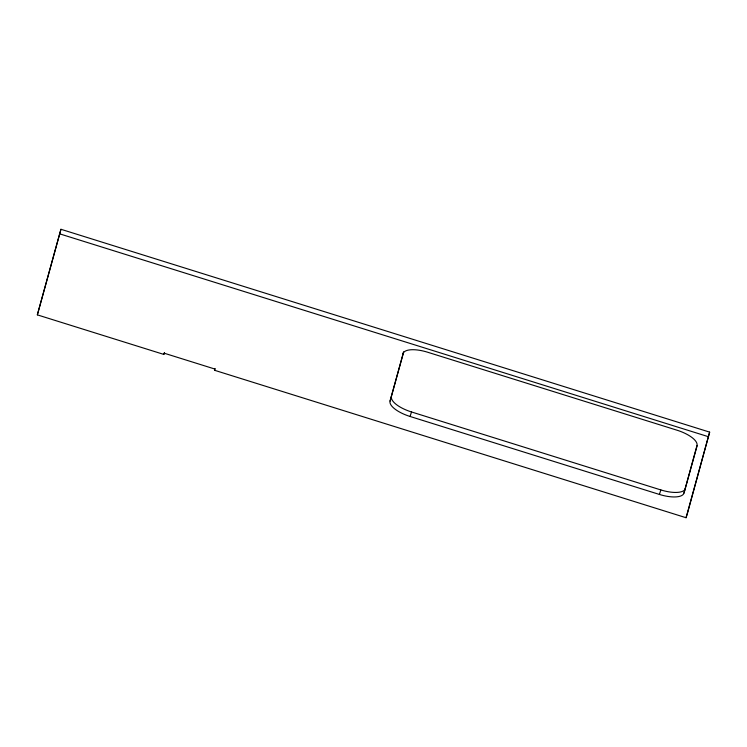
<?xml version="1.0" encoding="UTF-8"?>
<svg xmlns="http://www.w3.org/2000/svg" width="747" height="747" viewBox="0 0 747 747"><rect width="100%" height="100%" fill="white"/><g stroke="black" fill="none" stroke-linecap="round" stroke-linejoin="round"><path stroke-width="1.12" d="M37.35 314.87L60.946 229.282L709.65 432.13L687.492 513.208L686.054 517.718L214.529 370.269L214.865 369.046L164.181 353.2L163.845 354.423L37.35 314.87L60.946 229.282M697.203 445.483L684.009 493.001A23.362 8.712 17.7 0 1 659.405 494.439L410.066 416.471A23.362 8.712 17.7 0 1 390.065 401.083L403.604 351.856M390.065 401.083L403.557 352.463M684.009 493.001L696.97 445.576A23.362 8.712 17.7 0 0 676.969 430.188L427.62 352.22A23.362 8.712 17.7 0 0 403.025 353.658M686.054 517.718L709.65 432.13M163.845 354.423L164.424 352.621M214.529 370.269L215.099 368.467M410.066 416.471L411.504 411.961A23.362 8.712 17.7 0 1 391.503 396.573M659.405 494.439L660.843 489.929A23.362 8.712 17.7 0 0 685.447 488.491M59.508 233.792L708.212 436.64M411.504 411.961L660.843 489.929"/></g></svg>
